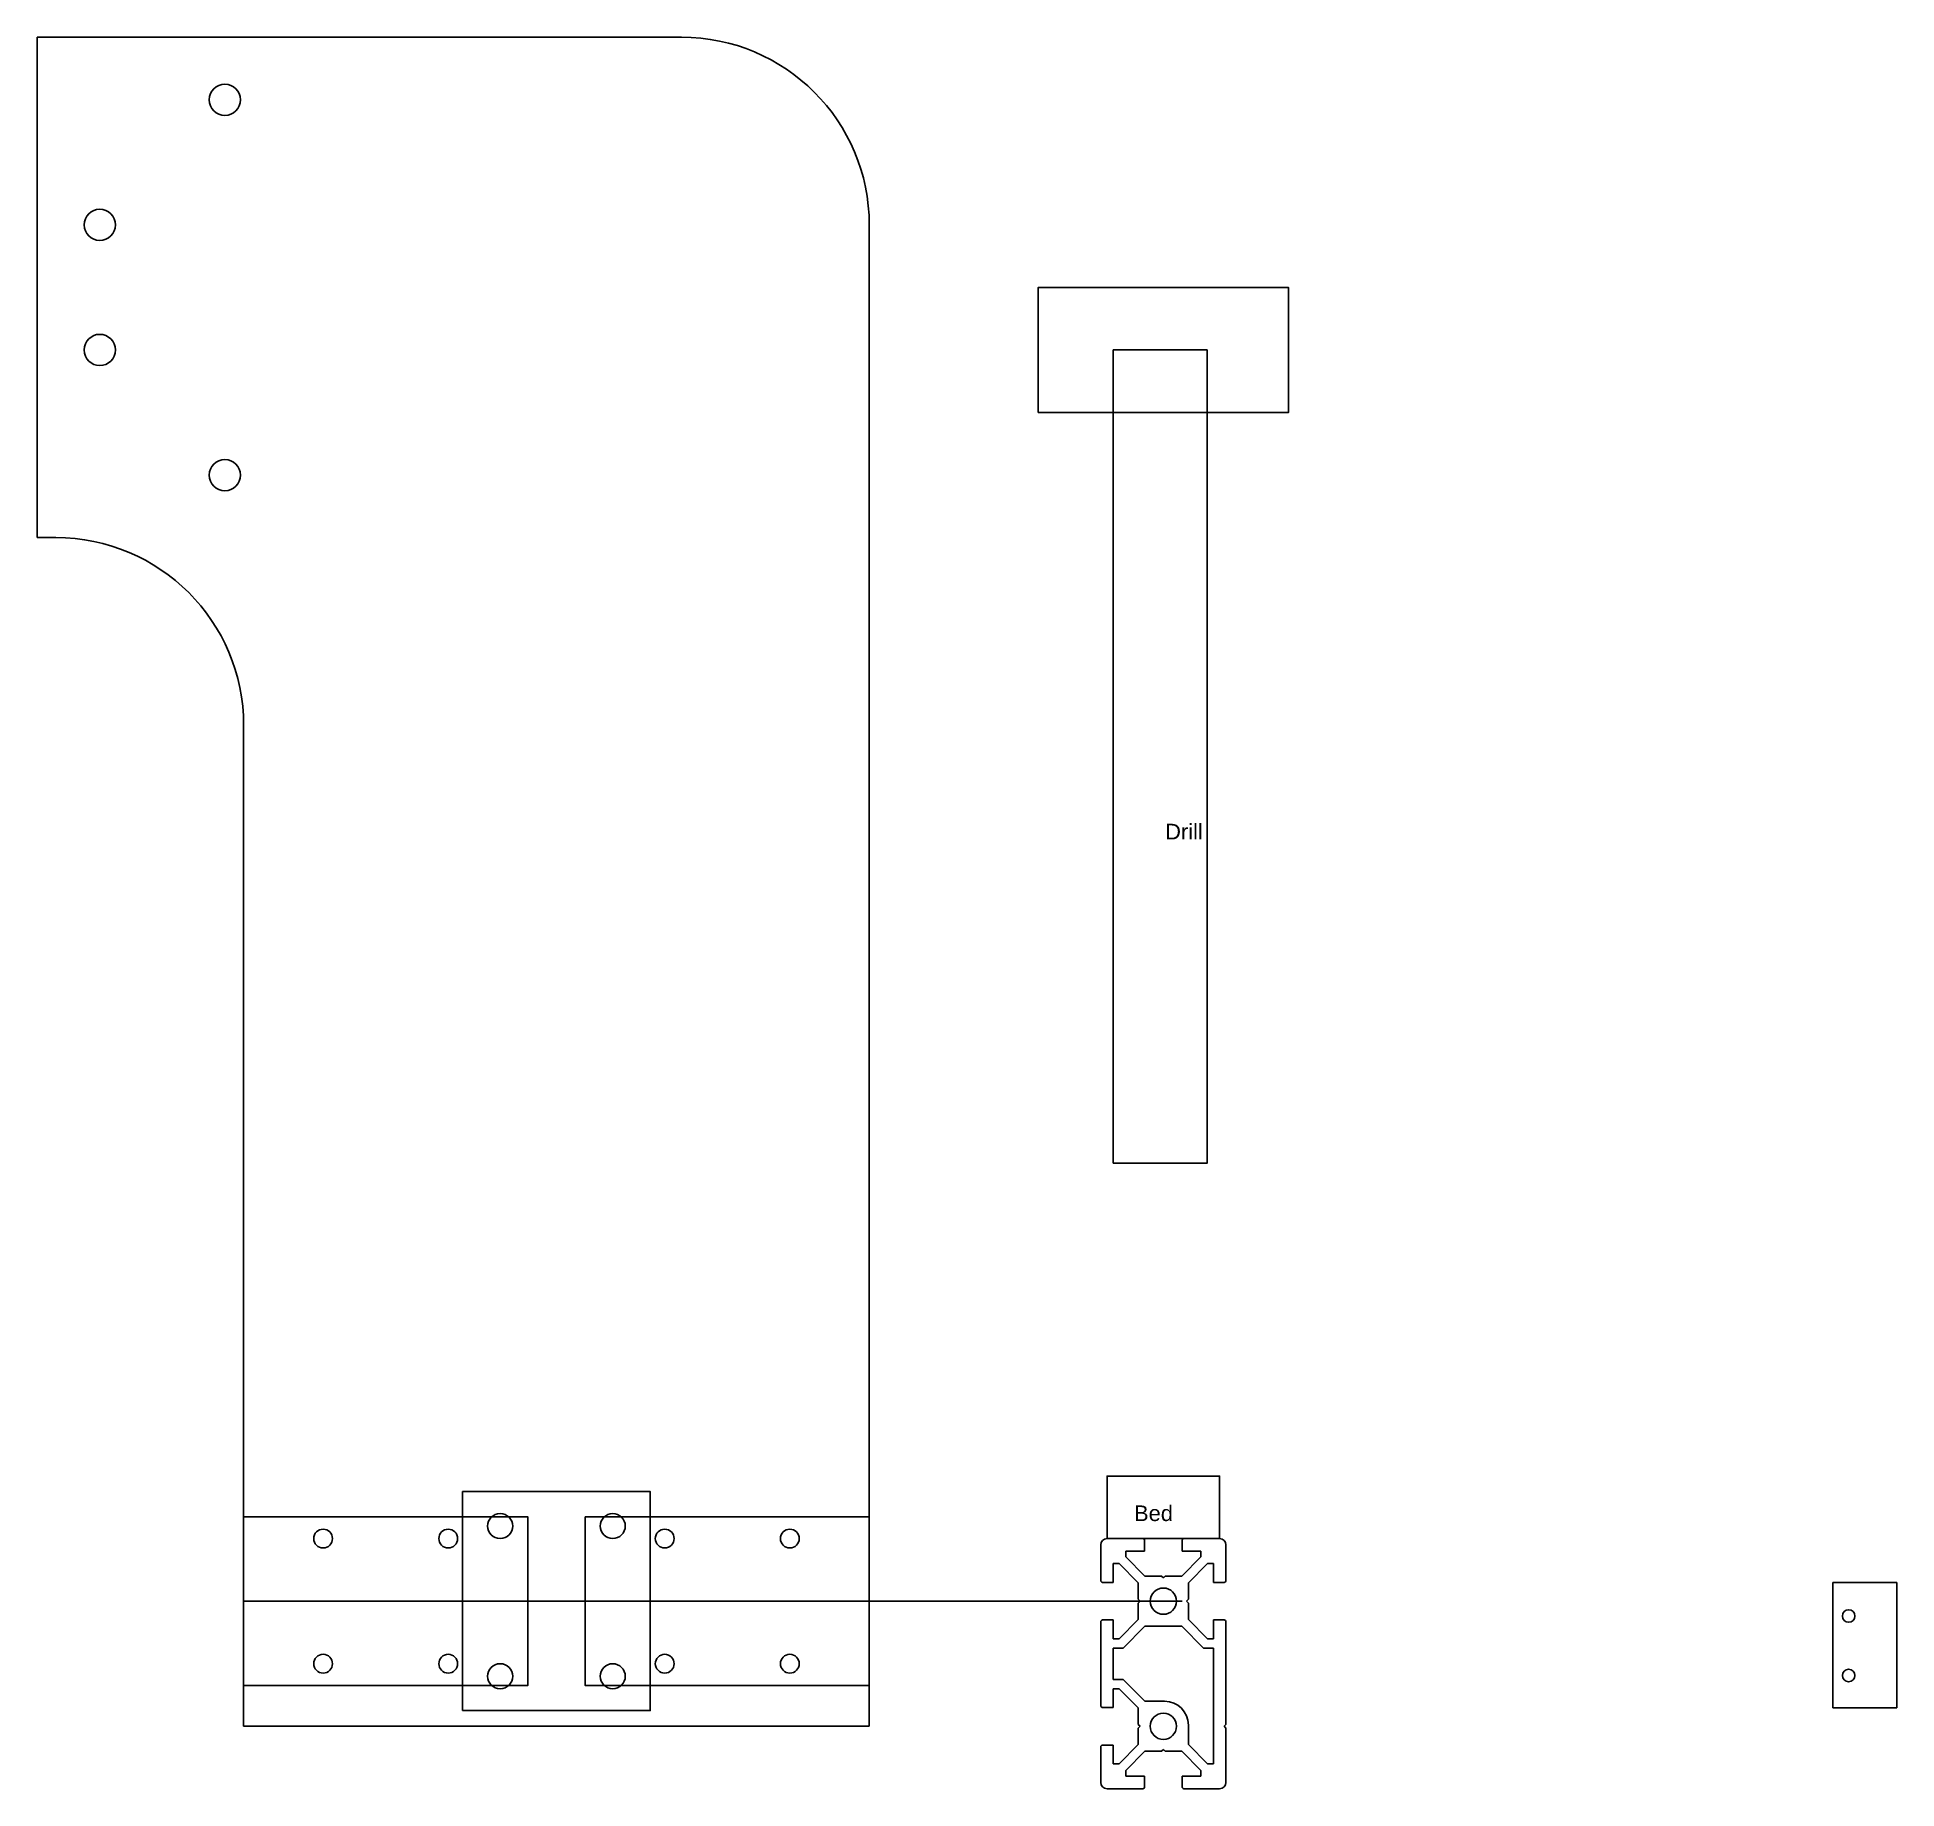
# Model space of a CAD drawing. Header units: millimetres. Extents: x 100 to 397, y 90 to 370.
import ezdxf

# ---------------------------------------------------------------- set-up
doc = ezdxf.new("R2010")
doc.units = ezdxf.units.MM
doc.styles.get("Standard").update_dxf_attribs({"font": 'arial.ttf'})

msp = doc.modelspace()

# ---------------------------------------------------------------- linework, layer by layer
for p, q in [((203, 370), (100, 370)), ((100, 370), (100, 290)), ((233, 100), (233, 340)), ((100, 290), (103, 290)), ((133, 100), (133, 260)), ((133, 100), (233, 100)), ((290, 99.7), (290, 91))]:
    msp.add_line(p, q)
at = {"color": 7, "linetype": 'Continuous'}
for p, q in [((270, 129), (270, 123.3)), ((276.7, 130), (271, 130)), ((274, 127.06), (274, 128)), ((274, 128), (277, 128)), ((277, 128), (277, 129.7)), ((283, 129.7), (283, 128)), ((283, 128), (286, 128)), ((283.3, 130), (289, 130)), ((286, 128), (286, 127.06)), ((290, 129), (290, 123.3)), ((272, 123), (272, 126)), ((272, 126), (272.94, 126)), ((272.94, 126), (276, 122.94)), ((277.06, 124), (274, 127.06)), ((286, 127.06), (282.94, 124)), ((284, 122.94), (287.06, 126)), ((287.06, 126), (288, 126)), ((288, 126), (288, 123)), ((270.3, 123), (272, 123)), ((276, 122.94), (276, 120.3)), ((279.7, 124), (277.06, 124)), ((280, 123.7), (279.7, 124)), ((280.3, 124), (280, 123.7)), ((282.94, 124), (280.3, 124)), ((284, 120.3), (284, 122.94)), ((288, 123), (289.7, 123)), ((276, 120.3), (276.3, 120)), ((276.3, 120), (276, 119.7)), ((276, 119.7), (276, 117.06)), ((283.7, 120), (284, 120.3)), ((284, 119.7), (283.7, 120)), ((284, 117.06), (284, 119.7)), ((270, 116.7), (270, 103.3)), ((272, 117), (270.3, 117)), ((272, 114), (272, 117)), ((276, 117.06), (272.94, 114)), ((273.56, 112.5), (277.06, 116)), ((277.06, 116), (282.94, 116)), ((282.94, 116), (286.44, 112.5)), ((287.06, 114), (284, 117.06)), ((289.7, 117), (288, 117)), ((288, 117), (288, 114)), ((290, 100.3), (290, 116.7)), ((272.94, 114), (272, 114)), ((288, 114), (287.06, 114)), ((272, 107.5), (272, 112.5)), ((272, 112.5), (273.56, 112.5)), ((286.44, 112.5), (288, 112.5)), ((288, 112.5), (288, 94)), ((273.56, 107.5), (272, 107.5)), ((277.06, 104), (273.56, 107.5)), ((272, 103), (272, 106)), ((272, 106), (272.94, 106)), ((272.94, 106), (276, 102.94)), ((270.3, 103), (272, 103)), ((276, 102.94), (276, 100.3)), ((280.19, 104), (277.06, 104)), ((276, 100.3), (276.3, 100)), ((276.3, 100), (276, 99.7)), ((276, 99.7), (276, 97.06)), ((284, 97.06), (284, 100.19)), ((290, 100.3), (289.7, 100)), ((289.7, 100), (290, 99.7)), ((270, 96.7), (270, 91)), ((272, 97), (270.3, 97)), ((272, 94), (272, 97)), ((276, 97.06), (272.94, 94)), ((274, 92.94), (277.06, 96)), ((277.06, 96), (279.7, 96)), ((279.7, 96), (280, 96.3)), ((280, 96.3), (280.3, 96)), ((280.3, 96), (282.94, 96)), ((282.94, 96), (286, 92.94)), ((287.06, 94), (284, 97.06)), ((272.94, 94), (272, 94)), ((274, 92), (274, 92.94)), ((286, 92.94), (286, 92)), ((288, 94), (287.06, 94)), ((271, 90), (276.7, 90)), ((277, 92), (274, 92)), ((277, 90.3), (277, 92)), ((286, 92), (283, 92)), ((283, 92), (283, 90.3)), ((289, 90), (283.3, 90))]:
    msp.add_line(p, q, dxfattribs=at)
at = {"color": 3}
msp.add_line((133, 120), (283, 120), dxfattribs=at)
for points in [[(260, 310), (300, 310), (300, 330), (260, 330)], [(272, 190), (287, 190), (287, 320), (272, 320)], [(271, 130), (289, 130), (289, 140), (271, 140)], [(168, 102.5), (198, 102.5), (198, 137.5), (168, 137.5)], [(133, 133.5), (133, 106.5), (178.4, 106.5), (178.4, 133.5)], [(187.6, 133.5), (187.6, 106.5), (233, 106.5), (233, 133.5)], [(387.03, 122.97), (387.03, 102.97), (397.23, 102.97), (397.23, 122.97)]]:
    msp.add_lwpolyline(points, close=True)
for centre, radius in [((130, 360), 2.5), ((110, 340), 2.5), ((110, 320), 2.5), ((130, 300), 2.5), ((174, 132), 2), ((192, 132), 2), ((145.7, 130), 1.5), ((165.7, 130), 1.5), ((200.3, 130), 1.5), ((220.3, 130), 1.5), ((389.53, 117.62), 1), ((145.7, 110), 1.5), ((165.7, 110), 1.5), ((174, 108), 2), ((192, 108), 2), ((200.3, 110), 1.5), ((220.3, 110), 1.5), ((389.53, 108.12), 1)]:
    msp.add_circle(centre, radius)
for centre in [(203, 340), (103, 260)]:
    msp.add_arc(centre, 30, 0, 90)
at = {"color": 7, "linetype": 'Continuous'}
for centre, radius, start, end in [((271, 129), 1, 90, 180), ((276.7, 129.7), 0.3, 0, 90), ((283.3, 129.7), 0.3, 90, 180), ((289, 129), 1, 0, 90), ((270.3, 123.3), 0.3, 180, 270), ((280, 120), 2.1, 90, 180), ((280, 120), 2.1, 0, 90), ((289.7, 123.3), 0.3, 270, 0), ((280, 120), 2.1, 180, 270), ((280, 120), 2.1, 270, 0), ((270.3, 116.7), 0.3, 90, 180), ((289.7, 116.7), 0.3, 0, 90), ((270.3, 103.3), 0.3, 180, 270), ((280, 100), 2.1, 90, 180), ((280, 100), 2.1, 0, 90), ((280.19, 100.19), 3.81, 0, 90), ((280, 100), 2.1, 180, 270), ((280, 100), 2.1, 270, 0), ((270.3, 96.7), 0.3, 90, 180), ((271, 91), 1, 180, 270), ((276.7, 90.3), 0.3, 270, 0), ((283.3, 90.3), 0.3, 180, 270), ((289, 91), 1, 270, 0)]:
    msp.add_arc(centre, radius, start, end, dxfattribs=at)

# ---------------------------------------------------------------- texts
at = {"char_height": 2.5, "attachment_point": 1}
for s, width, insert in [('Drill', 15, (280.29, 244.26)), ('Bed', 7.6831, (275.32, 135.3))]:
    msp.add_mtext_dynamic_manual_height_columns(s, width=width, gutter_width=12.5, heights=[0], dxfattribs=dict(at, insert=insert))

doc.saveas('drawing.dxf')
